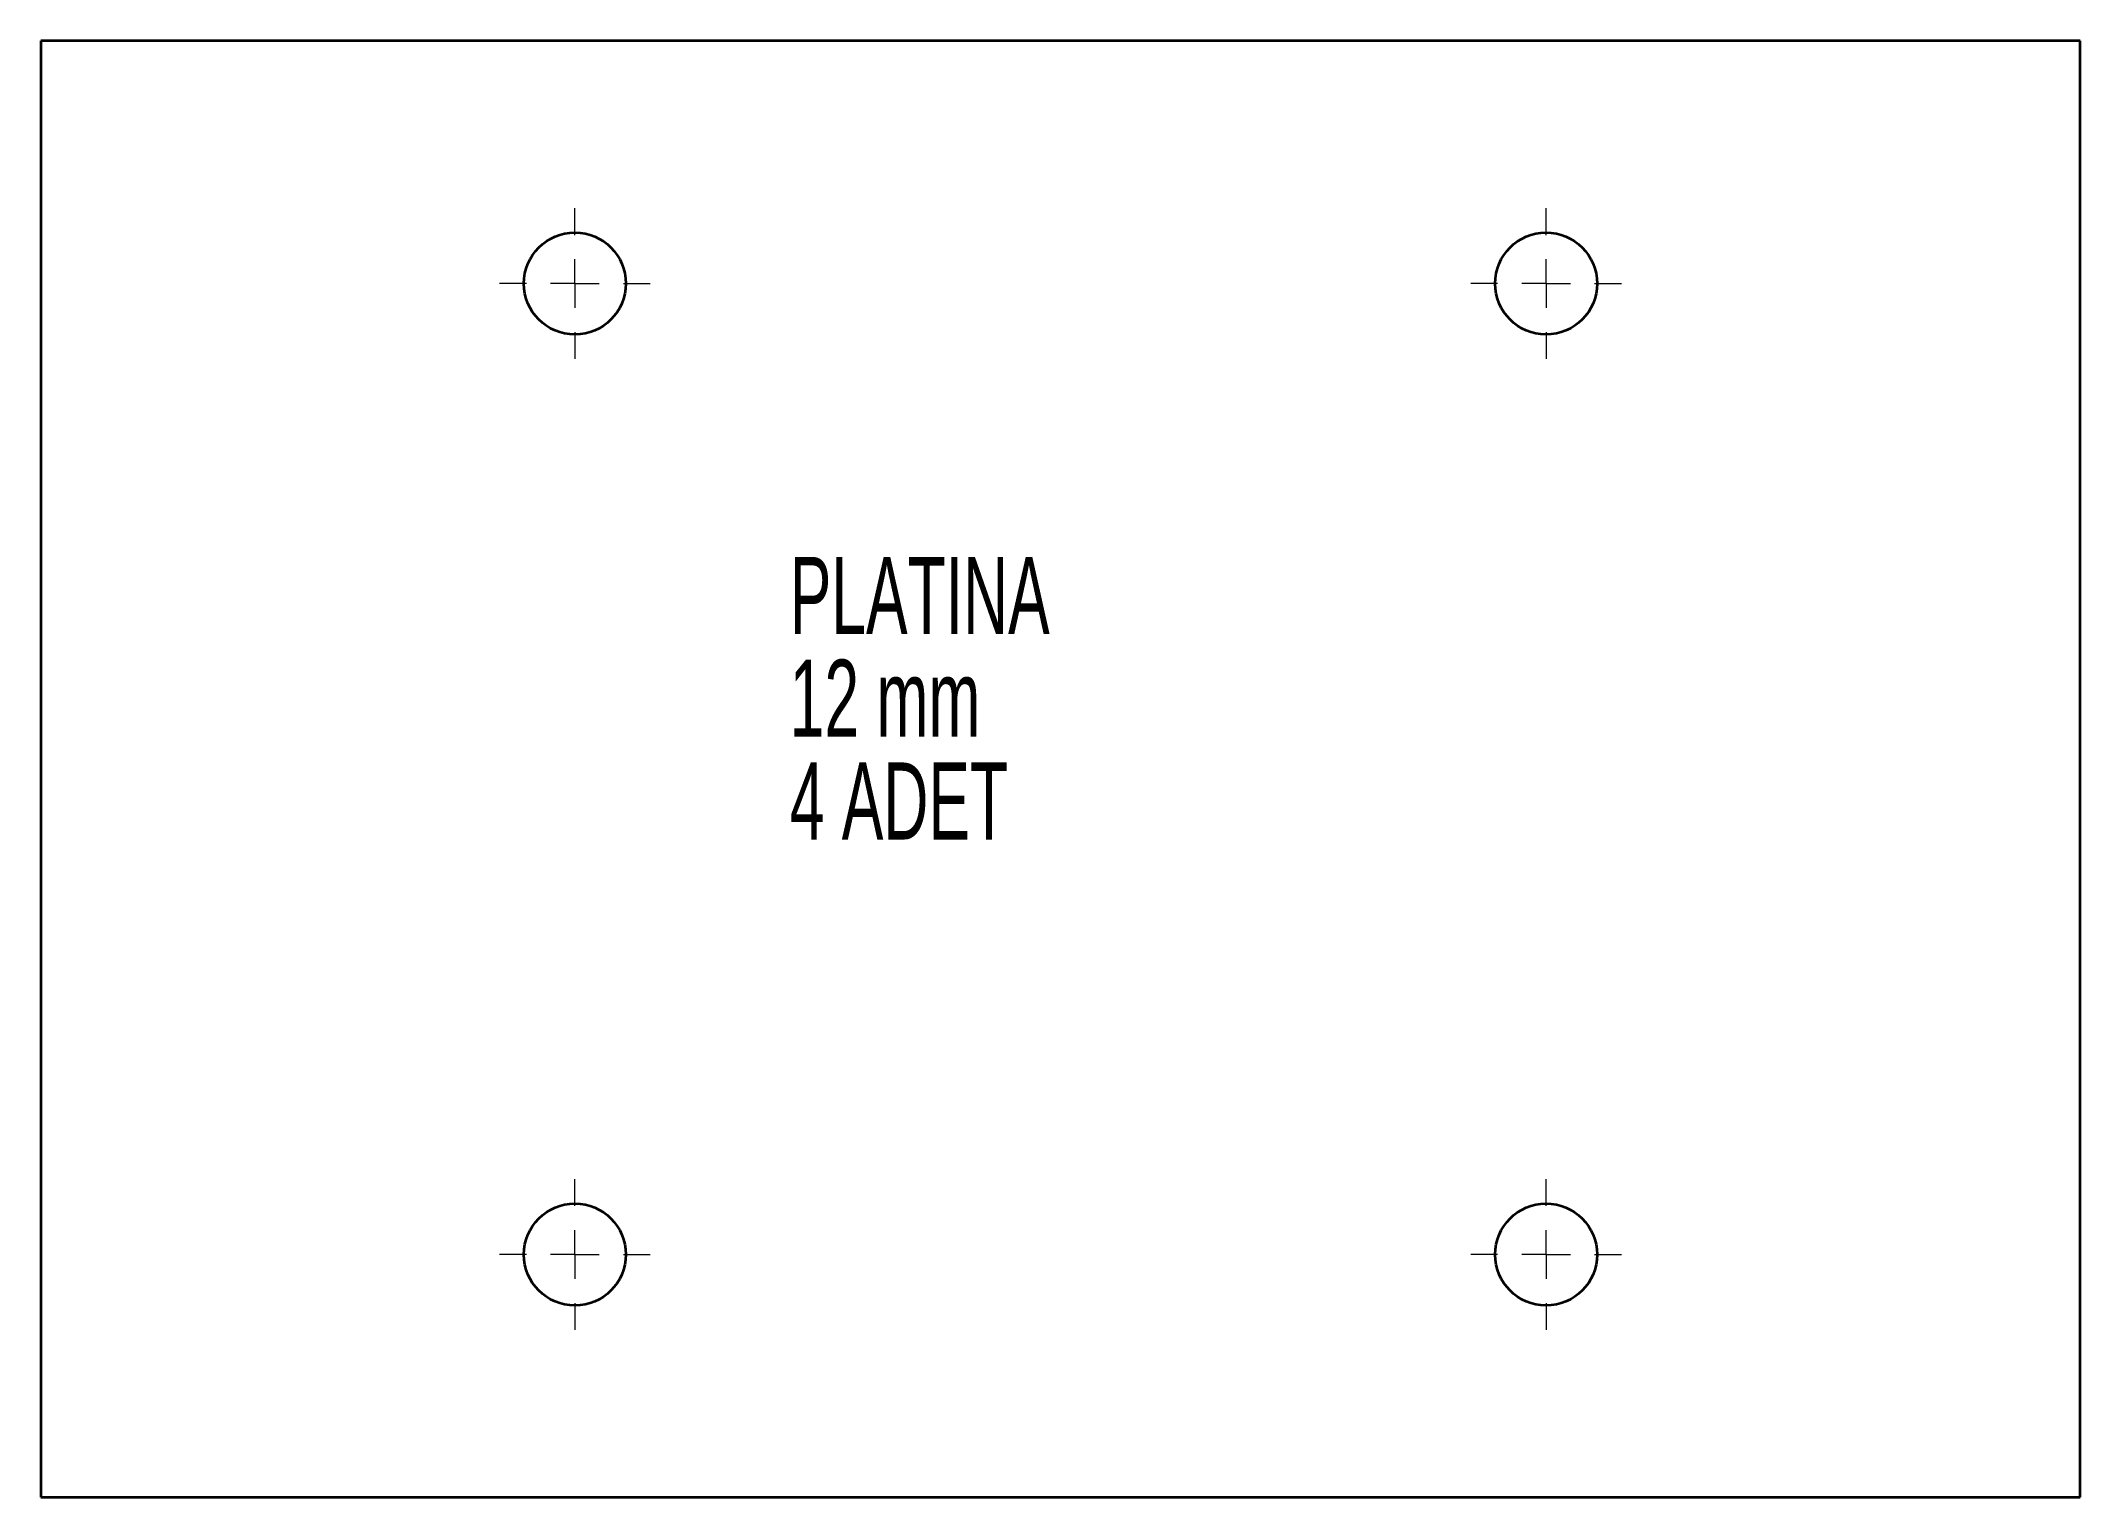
# Model space of a CAD drawing. Header units: millimetres. Extents: x 31 to 241, y 35 to 185.
import ezdxf

# ---------------------------------------------------------------- set-up
doc = ezdxf.new("R2010")
doc.units = ezdxf.units.MM
doc.styles.add('SLDTEXTSTYLE0', font='TXT', dxfattribs={"width": 0.605})

# ---------------------------------------------------------------- blocks, each defined once
blk = doc.blocks.new('SW_NOTE_0')
at = {"color": 0, "linetype": 'Continuous', "lineweight": 0, "char_height": 7.938, "attachment_point": 1, "style": 'SLDTEXTSTYLE0'}
for s, insert in [('PLATINA', (0, 10.23)), ('12 mm', (0, -0.35)), ('4 ADET', (0, -10.93))]:
    blk.add_mtext(s, dxfattribs=dict(at, insert=insert))
blk = doc.blocks.new('SW_CENTERMARKSYMBOL_0')
at = {"color": 0, "linetype": 'Continuous', "lineweight": 18}
for p, q in [((0, 5), (0, 7.75)), ((0, 0), (0, 2.5)), ((-5, 0), (-7.75, 0)), ((0, 0), (-2.5, 0)), ((0, 0), (0, -2.5)), ((0, 0), (2.5, 0)), ((5, 0), (7.75, 0)), ((0, -5), (0, -7.75))]:
    blk.add_line(p, q, dxfattribs=at)
blk = doc.blocks.new('SW_CENTERMARKSYMBOL_1')
at = {"color": 0, "linetype": 'Continuous', "lineweight": 18}
for p, q in [((0, 5), (0, 7.75)), ((0, 0), (0, 2.5)), ((-5, 0), (-7.75, 0)), ((0, 0), (-2.5, 0)), ((0, 0), (0, -2.5)), ((0, 0), (2.5, 0)), ((5, 0), (7.75, 0)), ((0, -5), (0, -7.75))]:
    blk.add_line(p, q, dxfattribs=at)
blk = doc.blocks.new('SW_CENTERMARKSYMBOL_2')
at = {"color": 0, "linetype": 'Continuous', "lineweight": 18}
for p, q in [((0, 5), (0, 7.75)), ((0, 0), (0, 2.5)), ((-5, 0), (-7.75, 0)), ((0, 0), (-2.5, 0)), ((0, 0), (0, -2.5)), ((0, 0), (2.5, 0)), ((5, 0), (7.75, 0)), ((0, -5), (0, -7.75))]:
    blk.add_line(p, q, dxfattribs=at)
blk = doc.blocks.new('SW_CENTERMARKSYMBOL_3')
at = {"color": 0, "linetype": 'Continuous', "lineweight": 18}
for p, q in [((0, 5), (0, 7.75)), ((0, 0), (0, 2.5)), ((-5, 0), (-7.75, 0)), ((0, 0), (-2.5, 0)), ((0, 0), (0, -2.5)), ((0, 0), (2.5, 0)), ((5, 0), (7.75, 0)), ((0, -5), (0, -7.75))]:
    blk.add_line(p, q, dxfattribs=at)

msp = doc.modelspace()

# ---------------------------------------------------------------- linework, layer by layer
at = {"color": 7, "linetype": 'Continuous', "lineweight": 35}
for p, q in [((240.79, 185.33), (30.79, 185.33)), ((30.79, 185.33), (30.79, 35.33)), ((240.79, 35.33), (240.79, 185.33)), ((30.79, 35.33), (240.79, 35.33))]:
    msp.add_line(p, q, dxfattribs=at)
for centre in [(85.79, 160.33), (185.79, 160.33), (85.79, 60.33), (185.79, 60.33)]:
    msp.add_circle(centre, 5.25, dxfattribs=at)

# ---------------------------------------------------------------- block references
at = {"color": 7, "linetype": 'Continuous', "lineweight": 18}
for name, p in [('SW_CENTERMARKSYMBOL_2', (85.79, 160.33)), ('SW_CENTERMARKSYMBOL_3', (185.79, 160.33)), ('SW_CENTERMARKSYMBOL_0', (85.79, 60.33)), ('SW_CENTERMARKSYMBOL_1', (185.79, 60.33))]:
    msp.add_blockref(name, p, dxfattribs=at)
at = {"color": 7, "linetype": 'Continuous', "lineweight": 0}
msp.add_blockref('SW_NOTE_0', (107.91, 121.94), dxfattribs=at)

doc.saveas('drawing.dxf')
